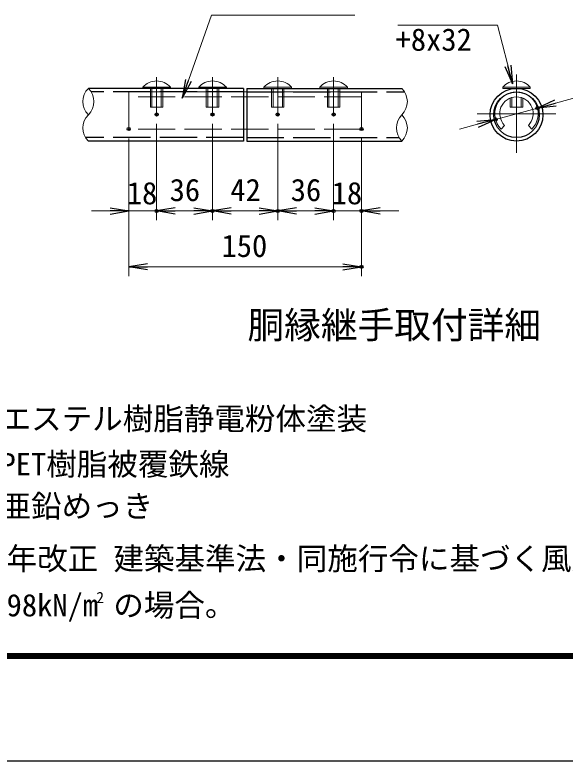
# Model space of a CAD drawing. Units: millimetres, scale not verified, with parts at other scales. Extents: x -6300 to 6300, y -4455 to 4455.
# Drawn here: x 807 to 2579, y -4455 to -2051 of the extents above; entities that cross this region are included whole.
import ezdxf
from ezdxf.enums import TextEntityAlignment as Align

# ---------------------------------------------------------------- set-up
doc = ezdxf.new("R2010")
doc.units = ezdxf.units.MM
doc.header["$LTSCALE"] = 20
doc.header["$PDMODE"] = 32
doc.header["$PDSIZE"] = 10
doc.linetypes.add('DASHED', pattern=[7.5, 6, -1.5])
doc.linetypes.add('USER1', pattern=[50.8, 31.75, -6.35, 6.35, -6.35])
for name, color, linetype, lineweight in [('0-0_D-STR1', 1, 'Continuous', 25), ('0-1_D-STR3', 3, 'Continuous', 13), ('0-2_D-BMK', 2, 'USER1', 13), ('0-4_D-STR-DIM', 7, 'Continuous', 13), ('0-5_0', 7, 'Continuous', 25), ('0-6_Defpoints', 8, 'Continuous', 25), ('0-A_D-STR-TXT', 7, 'Continuous', 13), ('0-B_D-TTL-TXT', 7, 'Continuous', 25), ('0-C_D-TTL', 7, 'Continuous', 25)]:
    doc.layers.add(name, color=color, linetype=linetype, lineweight=lineweight)
doc.styles.add('ＭＳ ゴシック', font='')
doc.styles.get('ＭＳ ゴシック').set_extended_font_data('MS Gothic')

# ---------------------------------------------------------------- blocks, each defined once
blk = doc.blocks.new('_Open')
at = {"layer": '0-5_0'}
blk.add_line((-20, 3.333), (0, 0), dxfattribs=at)
blk.add_lwpolyline([(-20, -3.333), (0, 0), (-20, 0)], dxfattribs=at)

msp = doc.modelspace()

# ---------------------------------------------------------------- linework, layer by layer
at = {"layer": '0-0_D-STR1'}
for p, q in [((1543.73, -2287.73), (1043.73, -2287.73)), ((1543.73, -2287.73), (1543.73, -2457.73)), ((1553.73, -2287.73), (1553.73, -2457.73)), ((1553.73, -2287.73), (2053.73, -2287.73)), ((1543.73, -2457.73), (1043.73, -2457.73)), ((1553.73, -2457.73), (2053.73, -2457.73))]:
    msp.add_line(p, q, dxfattribs=at)
at = {"layer": '0-0_D-STR1', "linetype": 'DASHED'}
for p, q in [((1543.73, -2299.23), (1052.67, -2299.23)), ((1553.73, -2299.23), (2062.67, -2299.23)), ((1543.73, -2446.23), (1034.78, -2446.23)), ((1553.73, -2446.23), (2044.78, -2446.23))]:
    msp.add_line(p, q, dxfattribs=at)
at = {"layer": '0-0_D-STR1'}
for radius in [85, 73.5]:
    msp.add_circle((2422.86, -2372.73), radius, dxfattribs=at)
at = {"layer": '0-1_D-STR3', "linetype": 'DASHED'}
for p, q in [((1173.73, -2299.23), (1173.73, -2418.72)), ((1923.73, -2299.23), (1173.73, -2299.23)), ((1243.73, -2287.73), (1243.73, -2347.73)), ((1248.73, -2287.73), (1248.73, -2347.73)), ((1278.73, -2287.73), (1278.73, -2347.73)), ((1283.73, -2287.73), (1283.73, -2347.73)), ((1423.73, -2287.73), (1423.73, -2347.73)), ((1428.73, -2287.73), (1428.73, -2347.73)), ((1458.73, -2287.73), (1458.73, -2347.73)), ((1463.73, -2287.73), (1463.73, -2347.73)), ((1633.73, -2287.73), (1633.73, -2347.73)), ((1638.73, -2287.73), (1638.73, -2347.73)), ((1668.73, -2287.73), (1668.73, -2347.73)), ((1673.73, -2287.73), (1673.73, -2347.73)), ((1813.73, -2287.73), (1813.73, -2347.73)), ((1818.73, -2287.73), (1818.73, -2347.73)), ((1848.73, -2287.73), (1848.73, -2347.73)), ((1853.73, -2287.73), (1853.73, -2347.73)), ((1923.73, -2299.23), (1923.73, -2418.72)), ((1923.73, -2315.23), (1173.73, -2315.23)), ((1243.73, -2347.73), (1283.73, -2347.73)), ((1423.73, -2347.73), (1463.73, -2347.73)), ((1673.73, -2347.73), (1633.73, -2347.73)), ((1853.73, -2347.73), (1813.73, -2347.73)), ((1923.73, -2418.72), (1173.73, -2418.72))]:
    msp.add_line(p, q, dxfattribs=at)
at = {"layer": '0-1_D-STR3'}
for p, q in [((1219.23, -2284.25), (1308.23, -2284.25)), ((1219.23, -2284.25), (1219.23, -2287.73)), ((1219.23, -2287.73), (1308.23, -2287.73)), ((1308.23, -2284.25), (1308.23, -2287.73)), ((1399.23, -2284.25), (1488.23, -2284.25)), ((1399.23, -2284.25), (1399.23, -2287.73)), ((1399.23, -2287.73), (1488.23, -2287.73)), ((1488.23, -2284.25), (1488.23, -2287.73)), ((1698.23, -2284.25), (1609.23, -2284.25)), ((1609.23, -2284.25), (1609.23, -2287.73)), ((1698.23, -2287.73), (1609.23, -2287.73)), ((1698.23, -2284.25), (1698.23, -2287.73)), ((1878.23, -2284.25), (1789.23, -2284.25)), ((1789.23, -2284.25), (1789.23, -2287.73)), ((1878.23, -2287.73), (1789.23, -2287.73)), ((1878.23, -2284.25), (1878.23, -2287.73)), ((2467.36, -2284.25), (2378.36, -2284.25)), ((2378.36, -2284.25), (2378.36, -2287.73)), ((2467.36, -2287.73), (2378.36, -2287.73)), ((2402.86, -2287.73), (2402.86, -2290.11)), ((2407.86, -2287.73), (2407.86, -2289.06)), ((2437.86, -2287.73), (2437.86, -2289.06)), ((2442.86, -2287.73), (2442.86, -2290.11)), ((2467.36, -2284.25), (2467.36, -2287.73)), ((2402.86, -2319.07), (2402.86, -2347.73)), ((2407.86, -2317.35), (2407.86, -2347.73)), ((2437.86, -2317.35), (2437.86, -2347.73)), ((2442.86, -2319.07), (2442.86, -2347.73)), ((2442.86, -2347.73), (2402.86, -2347.73)), ((2384.68, -2407.41), (2373.36, -2418.72)), ((2461.05, -2407.41), (2472.36, -2418.72))]:
    msp.add_line(p, q, dxfattribs=at)
for centre, radius, start, end in [((1263.73, -2322.23), 58.5, 40.47549, 139.52451), ((1443.73, -2322.23), 58.5, 40.47549, 139.52451), ((1653.73, -2322.23), 58.5, 40.47549, 139.52451), ((1833.73, -2322.23), 58.5, 40.47549, 139.52451), ((2422.86, -2322.23), 58.5, 40.47549, 139.52451), ((2422.86, -2369.23), 70, 315, 225), ((2422.86, -2369.23), 54, 315, 225)]:
    msp.add_arc(centre, radius, start, end, dxfattribs=at)
at = {"layer": '0-2_D-BMK'}
for p, q in [((1263.73, -2251.3), (1263.73, -2371.84)), ((1443.73, -2251.3), (1443.73, -2371.84)), ((1653.73, -2251.3), (1653.73, -2371.84)), ((1833.73, -2251.3), (1833.73, -2371.84)), ((2422.86, -2242.65), (2422.86, -2495.8)), ((2296.29, -2369.23), (2549.43, -2369.23))]:
    msp.add_line(p, q, dxfattribs=at)
at = {"layer": '0-4_D-STR-DIM'}
for p, q in [((2787.14, -2270.79), (2548.36, -2335.31)), ((2355.29, -2387.49), (2490.44, -2350.96)), ((1263.73, -2401.84), (1263.73, -2712.73)), ((1263.73, -2401.84), (1263.73, -2712.73)), ((1443.73, -2401.84), (1443.73, -2712.73)), ((1443.73, -2401.84), (1443.73, -2712.73)), ((1653.73, -2401.84), (1653.73, -2712.73)), ((1653.73, -2401.84), (1653.73, -2712.73)), ((1833.73, -2401.84), (1833.73, -2712.73)), ((1833.73, -2401.84), (1833.73, -2712.73)), ((2297.36, -2403.14), (2239.44, -2418.79)), ((1173.73, -2448.72), (1173.73, -2712.73)), ((1173.73, -2448.72), (1173.73, -2892.73)), ((1923.73, -2448.72), (1923.73, -2712.73)), ((1923.73, -2448.72), (1923.73, -2892.73)), ((1113.73, -2682.73), (1053.73, -2682.73)), ((1173.73, -2682.73), (1263.73, -2682.73)), ((1323.73, -2682.73), (1383.73, -2682.73)), ((1323.73, -2682.73), (1383.73, -2682.73)), ((1503.73, -2682.73), (1593.73, -2682.73)), ((1713.73, -2682.73), (1773.73, -2682.73)), ((1773.73, -2682.73), (1713.73, -2682.73)), ((1833.73, -2682.73), (1923.73, -2682.73)), ((1983.73, -2682.73), (2043.73, -2682.73)), ((1233.73, -2862.73), (1863.73, -2862.73))]:
    msp.add_line(p, q, dxfattribs=at)
for centre, start, end in [((1086.5, -2330.23), 135.18146, 224.81854), ((1000.96, -2330.23), 315.18146, 44.81854), ((2010.96, -2330.23), 315.18146, 44.81854), ((1086.5, -2415.23), 135.18146, 224.81854), ((2096.5, -2415.23), 135.18146, 224.81854), ((2010.96, -2415.23), 315.18146, 44.81854)]:
    msp.add_arc(centre, 60.3, start, end, dxfattribs=at)
at = {"layer": '0-6_Defpoints'}
for p in [(2490.44, -2350.96), (1263.73, -2371.84), (1443.73, -2371.84), (1653.73, -2371.84), (1833.73, -2371.84), (2355.29, -2387.49), (1173.73, -2418.72), (1923.73, -2418.72), (1263.73, -2682.73), (1443.73, -2682.73), (1653.73, -2682.73), (1833.73, -2682.73), (1923.73, -2682.73), (1923.73, -2862.73)]:
    msp.add_point(p, dxfattribs=at)
at = {"layer": '0-A_D-STR-TXT'}
for points in [[(1902.42, -2051.85), (1440.37, -2051.85), (1346.64, -2317.39)], [(2041.13, -2083.97), (2361.17, -2083.97), (2409.84, -2271.12)]]:
    msp.add_lwpolyline(points, dxfattribs=at)
at = {"layer": '0-C_D-TTL', "color": 2}
msp.add_lwpolyline([(-6300, 4455), (6300, 4455), (6300, -4455), (-6300, -4455)], close=True, dxfattribs=at)
at = {"layer": '0-C_D-TTL'}
for points in [[(-5895, 4125), (5895, 4125), (5895, -4125), (-5895, -4125)], [(-5891.25, 4121.25), (5891.25, 4121.25), (5891.25, -4121.25), (-5891.25, -4121.25)], [(-5887.5, 4117.5), (5887.5, 4117.5), (5887.5, -4117.5), (-5887.5, -4117.5)], [(-5883.75, 4113.75), (5883.75, 4113.75), (5883.75, -4113.75), (-5883.75, -4113.75)], [(-5880, 4110), (5880, 4110), (5880, -4110), (-5880, -4110)]]:
    msp.add_lwpolyline(points, close=True, dxfattribs=at)

# ---------------------------------------------------------------- block references
at = {"layer": '0-4_D-STR-DIM', "xscale": 3, "yscale": 3}
for p, rotation in [((2490.44, -2350.96), 195.12217), ((2355.29, -2387.49), 15.12217), ((1263.73, -2682.73), 180), ((1263.73, -2682.73), 180), ((1443.73, -2682.73), 180), ((1653.73, -2682.73), 180), ((1923.73, -2682.73), 180), ((1173.73, -2862.73), 180)]:
    msp.add_blockref('_Open', p, dxfattribs=dict(at, rotation=rotation))
for p in [(1173.73, -2682.73), (1443.73, -2682.73), (1653.73, -2682.73), (1833.73, -2682.73), (1833.73, -2682.73), (1923.73, -2862.73)]:
    msp.add_blockref('_Open', p, dxfattribs=at)
at = {"layer": '0-A_D-STR-TXT', "xscale": 3, "yscale": 3}
for p, rotation in [((2410.34, -2273.06), 284.57643), ((1345.98, -2319.27), 250.55783)]:
    msp.add_blockref('_Open', p, dxfattribs=dict(at, rotation=rotation))

# ---------------------------------------------------------------- texts
at = {"layer": '0-4_D-STR-DIM', "style": 'ＭＳ ゴシック'}
for s, p in [('18', (1167.69, -2682.85)), ('36', (1305.58, -2672.6)), ('42', (1501.14, -2672.6)), ('36', (1695.58, -2672.6)), ('18', (1827.69, -2682.85)), ('150', (1472.75, -2852.6))]:
    msp.add_text(s, height=72.14, dxfattribs=at).set_placement(p, align=Align.BOTTOM_LEFT)
at = {"layer": '0-A_D-STR-TXT', "style": 'ＭＳ ゴシック'}
msp.add_text('+8x32', height=72.14, dxfattribs=at).set_placement((2033.51, -2188.14), align=Align.BOTTOM_LEFT)
at = {"layer": '0-B_D-TTL-TXT', "style": 'ＭＳ ゴシック'}
for s, height, p in [('胴縁継手取付詳細', 86.66, (1556.26, -3119.46)), ('主要部材：ポリエステル樹脂静電粉体塗装', 72.14, (72.02, -3409.66)), ('菱形金網：再生PET樹脂被覆鉄線', 72.14, (72.02, -3556.06)), ('ＢＮ類\u3000：溶融亜鉛めっき', 72.14, (72.02, -3691.19)), ('（設計条件）風荷重：昭和57年改正 建築基準法・同施行令に基づく風圧力に準拠。', 72.14, (-498.67, -3860.4)), ('（基礎条件）長期許容地耐力98kN/m の場合。', 72.14, (-498.67, -4010.4)), ('2', 36.07, (1069.53, -3956.69))]:
    msp.add_text(s, height=height, dxfattribs=at).set_placement(p, align=Align.BOTTOM_LEFT)

doc.saveas('drawing.dxf')
